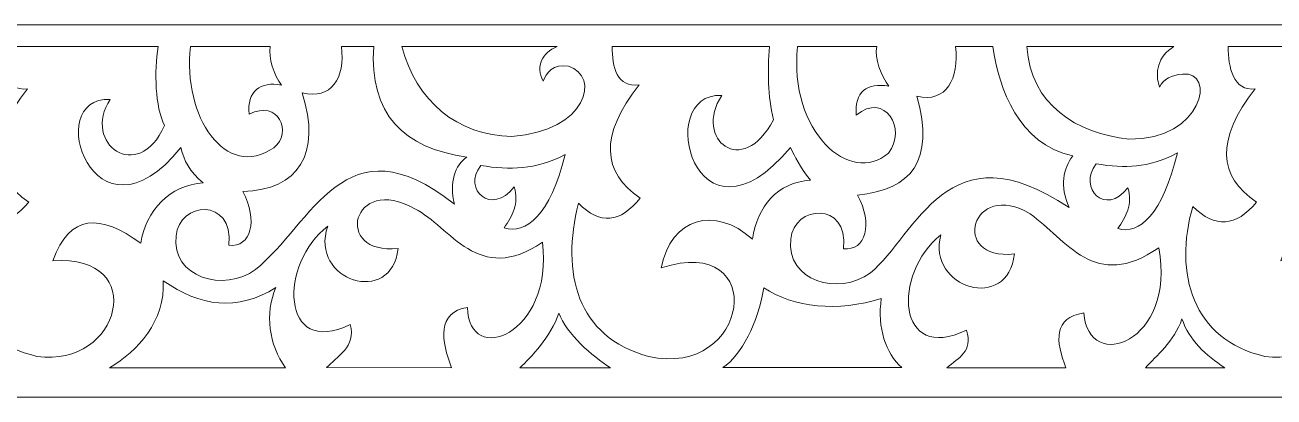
# Model space of a CAD drawing. Header units: centimetres. Extents: x -132 to 132, y -122 to 122.
# Drawn here: x -58.5 to 8.7, y -122.3 to -102.3 of the extents above; entities that cross this region are included whole.
import ezdxf

# ---------------------------------------------------------------- set-up
doc = ezdxf.new("R2010")
doc.units = ezdxf.units.CM
doc.header["$MEASUREMENT"] = 0
doc.layers.add('layer 1', color=7, linetype='Continuous')

msp = doc.modelspace()

# ---------------------------------------------------------------- linework, layer by layer
at = {"layer": 'layer 1', "color": 242, "lineweight": 9}
for points, knots in [([(-111.79012, -122.34314), (-111.79012, -122.34314), (-111.79012, -102.34314), (-111.79012, -102.34314), (-111.79012, -102.34314), (-111.79012, -102.34314), (132.20989, -102.34314), (132.20989, -102.34314), (132.20989, -102.34314), (132.20989, -102.34314), (132.20989, -122.34314), (132.20989, -122.34314), (132.20989, -122.34314), (132.20989, -122.34314), (-111.79012, -122.34314), (-111.79012, -122.34314)], [0, 0, 0, 0, 0.2, 0.2, 0.2, 0.2, 0.4, 0.4, 0.4, 0.4, 0.6, 0.6, 0.6, 0.6, 1, 1, 1, 1]), ([(-61.69986, -112.09669), (-62.75827, -115.69221), (-61.70238, -119.27459), (-57.83021, -120.1573), (-57.83021, -120.1573), (-53.33039, -120.81552), (-51.761, -114.64556), (-56.97405, -115.02066), (-56.97405, -115.02066), (-56.08789, -112.48958), (-54.41275, -112.49448), (-52.24824, -114.07234), (-52.24824, -114.07234), (-51.97346, -112.33015), (-50.68792, -110.93162), (-48.89227, -110.83226), (-48.89227, -110.83226), (-49.61733, -110.2368), (-49.93405, -109.62528), (-50.09078, -108.93567), (-50.09078, -108.93567), (-54.76358, -114.71997), (-57.60787, -106.14316), (-53.89197, -106.34909), (-53.89197, -106.34909), (-55.42824, -108.69513), (-52.41455, -110.94189), (-50.96775, -107.75007), (-50.96775, -107.75007), (-51.48066, -106.73114), (-51.52775, -104.85652), (-51.31015, -103.50172), (-51.31015, -103.50172), (-51.31015, -103.50172), (-59.79926, -103.49678), (-59.79926, -103.49678), (-59.79926, -103.49678), (-59.8038, -104.60918), (-59.52456, -105.92568), (-58.34385, -105.77458), (-58.34385, -105.77458), (-60.48671, -108.50913), (-60.33263, -110.49467), (-58.27536, -111.85961), (-58.27536, -111.85961), (-59.37121, -113.20288), (-60.51271, -113.28189), (-61.69986, -112.09669)], [0, 0, 0, 0, 0.07692308, 0.07692308, 0.07692308, 0.07692308, 0.15384615, 0.15384615, 0.15384615, 0.15384615, 0.23076923, 0.23076923, 0.23076923, 0.23076923, 0.30769231, 0.30769231, 0.30769231, 0.30769231, 0.38461538, 0.38461538, 0.38461538, 0.38461538, 0.46153846, 0.46153846, 0.46153846, 0.46153846, 0.53846154, 0.53846154, 0.53846154, 0.53846154, 0.61538462, 0.61538462, 0.61538462, 0.61538462, 0.69230769, 0.69230769, 0.69230769, 0.69230769, 0.76923077, 0.76923077, 0.76923077, 0.76923077, 0.84615385, 0.84615385, 0.84615385, 0.84615385, 1, 1, 1, 1]), ([(-47.5085, -114.18312), (-47.25739, -111.57565), (-50.19062, -111.8588), (-50.35042, -113.66953), (-50.35042, -113.66953), (-50.61038, -115.91525), (-47.7798, -116.74481), (-46.07042, -115.48687), (-46.07042, -115.48687), (-43.03448, -113.05057), (-41.26057, -107.30061), (-35.3827, -111.97565), (-35.3827, -111.97565), (-35.65662, -110.82665), (-35.3533, -109.87024), (-34.70274, -109.44224), (-34.70274, -109.44224), (-38.09253, -108.98793), (-39.98144, -107.11681), (-39.7189, -103.50185), (-39.7189, -103.50185), (-39.7189, -103.50185), (-41.4523, -103.50444), (-41.4523, -103.50444), (-41.4523, -103.50444), (-41.24687, -105.20326), (-41.98447, -106.38042), (-43.5709, -105.98534), (-43.5709, -105.98534), (-42.50644, -109.3008), (-43.79047, -111.19713), (-46.75522, -111.29908), (-46.75522, -111.29908), (-45.92777, -112.84647), (-46.31582, -114.32142), (-47.5085, -114.18312)], [0, 0, 0, 0, 0.1, 0.1, 0.1, 0.1, 0.2, 0.2, 0.2, 0.2, 0.3, 0.3, 0.3, 0.3, 0.4, 0.4, 0.4, 0.4, 0.5, 0.5, 0.5, 0.5, 0.6, 0.6, 0.6, 0.6, 0.7, 0.7, 0.7, 0.7, 0.8, 0.8, 0.8, 0.8, 1, 1, 1, 1]), ([(-49.57255, -103.49767), (-50.00625, -107.26402), (-47.68222, -110.72528), (-45.09139, -108.94747), (-45.09139, -108.94747), (-44.08935, -108.12678), (-44.81799, -106.3244), (-46.42675, -107.14001), (-46.42675, -107.14001), (-46.53447, -105.91608), (-45.84254, -105.34817), (-44.67195, -105.57947), (-44.67195, -105.57947), (-45.11204, -105.02901), (-45.36645, -104.11472), (-45.29683, -103.50225), (-45.29683, -103.50225), (-45.29683, -103.50225), (-49.57255, -103.49767), (-49.57255, -103.49767)], [0, 0, 0, 0, 0.16666667, 0.16666667, 0.16666667, 0.16666667, 0.33333333, 0.33333333, 0.33333333, 0.33333333, 0.5, 0.5, 0.5, 0.5, 0.66666667, 0.66666667, 0.66666667, 0.66666667, 1, 1, 1, 1]), ([(-38.20253, -103.50568), (-37.45307, -106.39491), (-35.2244, -108.30598), (-32.2814, -108.33031), (-32.2814, -108.33031), (-28.23779, -108.05729), (-27.52278, -105.05283), (-29.24391, -104.56198), (-29.24391, -104.56198), (-30.0393, -104.40696), (-30.46799, -104.92742), (-30.60495, -105.362), (-30.60495, -105.362), (-31.01975, -104.53519), (-30.66365, -103.83872), (-29.85143, -103.50579), (-29.85143, -103.50579), (-29.85143, -103.50579), (-38.20253, -103.50568), (-38.20253, -103.50568)], [0, 0, 0, 0, 0.16666667, 0.16666667, 0.16666667, 0.16666667, 0.33333333, 0.33333333, 0.33333333, 0.33333333, 0.5, 0.5, 0.5, 0.5, 0.66666667, 0.66666667, 0.66666667, 0.66666667, 1, 1, 1, 1]), ([(-28.70876, -111.92385), (-29.64733, -115.67741), (-28.80774, -119.11869), (-24.93557, -120.15943), (-24.93557, -120.15943), (-19.47703, -121.39051), (-18.40738, -113.50794), (-24.25061, -115.39811), (-24.25061, -115.39811), (-23.74109, -112.709), (-21.38115, -112.04228), (-19.3536, -113.85719), (-19.3536, -113.85719), (-19.07882, -112.115), (-18.02296, -110.79306), (-16.22731, -110.6937), (-16.22731, -110.6937), (-16.8428, -109.90806), (-17.0373, -109.45911), (-17.30593, -108.9212), (-17.30593, -108.9212), (-22.40673, -115.06107), (-24.71323, -105.92801), (-20.99733, -106.13393), (-20.99733, -106.13393), (-22.5336, -108.47997), (-19.88293, -110.63274), (-18.22213, -107.44092), (-18.22213, -107.44092), (-18.52592, -106.12033), (-18.54462, -104.8566), (-18.42546, -103.5018), (-18.42546, -103.5018), (-18.42546, -103.5018), (-26.89606, -103.50144), (-26.89606, -103.50144), (-26.89606, -103.50144), (-26.9006, -104.61385), (-26.62992, -105.71052), (-25.44921, -105.55943), (-25.44921, -105.55943), (-27.59207, -108.29397), (-27.43799, -110.27952), (-25.38072, -111.64445), (-25.38072, -111.64445), (-26.47657, -112.98772), (-27.52161, -113.10906), (-28.70876, -111.92385)], [0, 0, 0, 0, 0.07692308, 0.07692308, 0.07692308, 0.07692308, 0.15384615, 0.15384615, 0.15384615, 0.15384615, 0.23076923, 0.23076923, 0.23076923, 0.23076923, 0.30769231, 0.30769231, 0.30769231, 0.30769231, 0.38461538, 0.38461538, 0.38461538, 0.38461538, 0.46153846, 0.46153846, 0.46153846, 0.46153846, 0.53846154, 0.53846154, 0.53846154, 0.53846154, 0.61538462, 0.61538462, 0.61538462, 0.61538462, 0.69230769, 0.69230769, 0.69230769, 0.69230769, 0.76923077, 0.76923077, 0.76923077, 0.76923077, 0.84615385, 0.84615385, 0.84615385, 0.84615385, 1, 1, 1, 1]), ([(-14.44367, -114.36969), (-14.19256, -111.76221), (-17.12579, -112.04536), (-17.28559, -113.85609), (-17.28559, -113.85609), (-17.54555, -116.10181), (-14.71497, -116.93138), (-13.00559, -115.67343), (-13.00559, -115.67343), (-10.50576, -113.59398), (-8.85729, -107.76589), (-2.31787, -112.16221), (-2.31787, -112.16221), (-2.83147, -110.9737), (-2.62882, -110.07952), (-2.12424, -109.38061), (-2.12424, -109.38061), (-5.05179, -108.72876), (-6.06434, -105.81388), (-6.41812, -103.50267), (-6.41812, -103.50267), (-6.41812, -103.50267), (-8.42599, -103.50324), (-8.42599, -103.50324), (-8.42599, -103.50324), (-8.22056, -105.20206), (-8.91964, -106.56698), (-10.50607, -106.17191), (-10.50607, -106.17191), (-9.53577, -109.66515), (-10.81124, -111.20591), (-13.69039, -111.48565), (-13.69039, -111.48565), (-12.86294, -113.03304), (-13.25099, -114.50798), (-14.44367, -114.36969)], [0, 0, 0, 0, 0.1, 0.1, 0.1, 0.1, 0.2, 0.2, 0.2, 0.2, 0.3, 0.3, 0.3, 0.3, 0.4, 0.4, 0.4, 0.4, 0.5, 0.5, 0.5, 0.5, 0.6, 0.6, 0.6, 0.6, 0.7, 0.7, 0.7, 0.7, 0.8, 0.8, 0.8, 0.8, 1, 1, 1, 1]), ([(-16.91751, -103.5018), (-17.41969, -108.0583), (-14.08222, -111.02888), (-12.03923, -109.23132), (-12.03923, -109.23132), (-11.00557, -107.96151), (-12.24096, -105.89137), (-13.76743, -107.1991), (-13.76743, -107.1991), (-13.87515, -105.97517), (-13.18322, -105.40726), (-12.01263, -105.63856), (-12.01263, -105.63856), (-12.40992, -105.10641), (-12.81413, -104.1097), (-12.65891, -103.49723), (-12.65891, -103.49723), (-12.65891, -103.49723), (-16.91751, -103.5018), (-16.91751, -103.5018)], [0, 0, 0, 0, 0.16666667, 0.16666667, 0.16666667, 0.16666667, 0.33333333, 0.33333333, 0.33333333, 0.33333333, 0.5, 0.5, 0.5, 0.5, 0.66666667, 0.66666667, 0.66666667, 0.66666667, 1, 1, 1, 1]), ([(-4.58385, -103.50359), (-4.39935, -106.62986), (-1.90293, -108.18228), (0.90311, -108.48316), (0.90311, -108.48316), (4.91248, -108.52619), (5.59456, -104.78623), (3.78783, -104.98675), (3.78783, -104.98675), (3.18932, -105.03915), (2.76919, -105.24355), (2.54663, -105.67813), (2.54663, -105.67813), (2.28591, -104.93033), (2.44075, -104.00925), (3.32145, -103.49853), (3.32145, -103.49853), (3.32145, -103.49853), (-4.58385, -103.50359), (-4.58385, -103.50359)], [0, 0, 0, 0, 0.16666667, 0.16666667, 0.16666667, 0.16666667, 0.33333333, 0.33333333, 0.33333333, 0.33333333, 0.5, 0.5, 0.5, 0.5, 0.66666667, 0.66666667, 0.66666667, 0.66666667, 1, 1, 1, 1]), ([(4.34014, -112.09669), (3.28173, -115.69221), (4.33762, -119.27459), (8.20979, -120.1573), (8.20979, -120.1573), (12.70961, -120.81552), (14.279, -114.64556), (9.06595, -115.02066), (9.06595, -115.02066), (9.95211, -112.48958), (11.62725, -112.49448), (13.79176, -114.07234), (13.79176, -114.07234), (14.06654, -112.33015), (15.35208, -110.93162), (17.14773, -110.83226), (17.14773, -110.83226), (16.42267, -110.2368), (16.10595, -109.62528), (15.94922, -108.93567), (15.94922, -108.93567), (11.27642, -114.71997), (8.43213, -106.14316), (12.14803, -106.34909), (12.14803, -106.34909), (10.61176, -108.69513), (13.62545, -110.94189), (15.07225, -107.75007), (15.07225, -107.75007), (14.55934, -106.73114), (14.61069, -104.85652), (14.75981, -103.50172), (14.75981, -103.50172), (14.75981, -103.50172), (6.24074, -103.50136), (6.24074, -103.50136), (6.24074, -103.50136), (6.2362, -104.61376), (6.51544, -105.92568), (7.69615, -105.77458), (7.69615, -105.77458), (5.55329, -108.50913), (5.70737, -110.49467), (7.76464, -111.85961), (7.76464, -111.85961), (6.66879, -113.20288), (5.52729, -113.28189), (4.34014, -112.09669)], [0, 0, 0, 0, 0.07692308, 0.07692308, 0.07692308, 0.07692308, 0.15384615, 0.15384615, 0.15384615, 0.15384615, 0.23076923, 0.23076923, 0.23076923, 0.23076923, 0.30769231, 0.30769231, 0.30769231, 0.30769231, 0.38461538, 0.38461538, 0.38461538, 0.38461538, 0.46153846, 0.46153846, 0.46153846, 0.46153846, 0.53846154, 0.53846154, 0.53846154, 0.53846154, 0.61538462, 0.61538462, 0.61538462, 0.61538462, 0.69230769, 0.69230769, 0.69230769, 0.69230769, 0.76923077, 0.76923077, 0.76923077, 0.76923077, 0.84615385, 0.84615385, 0.84615385, 0.84615385, 1, 1, 1, 1]), ([(-32.16287, -111.05107), (-31.88324, -111.93998), (-32.27129, -112.63136), (-32.71071, -113.24373), (-32.71071, -113.24373), (-31.54656, -113.61945), (-30.21276, -112.57227), (-29.42523, -109.31332), (-29.42523, -109.31332), (-31.06306, -110.14057), (-32.35938, -110.14731), (-33.96489, -109.89693), (-33.96489, -109.89693), (-34.96092, -111.21099), (-33.36999, -112.61524), (-32.16287, -111.05107)], [0, 0, 0, 0, 0.2, 0.2, 0.2, 0.2, 0.4, 0.4, 0.4, 0.4, 0.6, 0.6, 0.6, 0.6, 1, 1, 1, 1]), ([(0.84562, -111.09161), (1.12525, -111.98053), (0.7372, -112.67191), (0.29778, -113.28427), (0.29778, -113.28427), (1.46193, -113.66), (2.72025, -112.48384), (3.50778, -109.22489), (3.50778, -109.22489), (1.86995, -110.05214), (0.73913, -110.05801), (-0.86638, -109.80762), (-0.86638, -109.80762), (-1.86241, -111.12168), (-0.3615, -112.65579), (0.84562, -111.09161)], [0, 0, 0, 0, 0.2, 0.2, 0.2, 0.2, 0.4, 0.4, 0.4, 0.4, 0.6, 0.6, 0.6, 0.6, 1, 1, 1, 1]), ([(-40.97967, -118.45348), (-40.63156, -119.63502), (-41.74807, -120.2086), (-42.25511, -120.76353), (-42.25511, -120.76353), (-42.25511, -120.76353), (-35.52695, -120.771), (-35.52695, -120.771), (-35.52695, -120.771), (-36.09843, -119.35076), (-36.3091, -117.7579), (-34.67951, -117.53041), (-34.67951, -117.53041), (-34.61626, -120.75183), (-30.04881, -118.9962), (-30.63919, -114.02273), (-30.63919, -114.02273), (-34.09092, -116.38618), (-35.61967, -113.1722), (-37.50155, -112.22636), (-37.50155, -112.22636), (-40.8923, -110.29393), (-41.92774, -114.74263), (-38.41167, -114.35504), (-38.41167, -114.35504), (-38.73129, -117.50662), (-43.21566, -116.09861), (-42.18843, -113.15643), (-42.18843, -113.15643), (-44.80778, -115.13798), (-44.76888, -120.27503), (-40.97967, -118.45348)], [0, 0, 0, 0, 0.11111111, 0.11111111, 0.11111111, 0.11111111, 0.22222222, 0.22222222, 0.22222222, 0.22222222, 0.33333333, 0.33333333, 0.33333333, 0.33333333, 0.44444444, 0.44444444, 0.44444444, 0.44444444, 0.55555556, 0.55555556, 0.55555556, 0.55555556, 0.66666667, 0.66666667, 0.66666667, 0.66666667, 0.77777778, 0.77777778, 0.77777778, 0.77777778, 1, 1, 1, 1]), ([(-7.82809, -118.74893), (-7.47998, -119.93047), (-8.25148, -120.2114), (-8.88953, -120.77298), (-8.88953, -120.77298), (-8.88953, -120.77298), (-2.48558, -120.77312), (-2.48558, -120.77312), (-2.48558, -120.77312), (-3.05706, -119.35288), (-3.15752, -118.05335), (-1.52793, -117.82586), (-1.52793, -117.82586), (-1.28397, -121.11054), (3.45541, -119.41514), (2.51239, -114.31818), (2.51239, -114.31818), (-0.93444, -116.71202), (-2.46544, -113.8772), (-4.40262, -112.5008), (-4.40262, -112.5008), (-7.55369, -110.58683), (-8.77616, -115.03808), (-5.26009, -114.65049), (-5.26009, -114.65049), (-5.57971, -117.80207), (-9.97586, -116.51269), (-9.22255, -113.6259), (-9.22255, -113.6259), (-11.82478, -115.73667), (-11.6173, -120.57048), (-7.82809, -118.74893)], [0, 0, 0, 0, 0.11111111, 0.11111111, 0.11111111, 0.11111111, 0.22222222, 0.22222222, 0.22222222, 0.22222222, 0.33333333, 0.33333333, 0.33333333, 0.33333333, 0.44444444, 0.44444444, 0.44444444, 0.44444444, 0.55555556, 0.55555556, 0.55555556, 0.55555556, 0.66666667, 0.66666667, 0.66666667, 0.66666667, 0.77777778, 0.77777778, 0.77777778, 0.77777778, 1, 1, 1, 1]), ([(-53.93055, -120.76781), (-53.93055, -120.76781), (-44.47175, -120.7689), (-44.47175, -120.7689), (-44.47175, -120.7689), (-45.34699, -119.53295), (-45.59671, -117.85563), (-44.97679, -116.45965), (-44.97679, -116.45965), (-47.05259, -117.75351), (-49.07561, -117.47969), (-51.03727, -116.09042), (-51.03727, -116.09042), (-50.94026, -118.25967), (-52.38405, -119.87861), (-53.93055, -120.76781)], [0, 0, 0, 0, 0.2, 0.2, 0.2, 0.2, 0.4, 0.4, 0.4, 0.4, 0.6, 0.6, 0.6, 0.6, 1, 1, 1, 1]), ([(-20.94071, -120.76353), (-20.94071, -120.76353), (-11.31974, -120.761), (-11.31974, -120.761), (-11.31974, -120.761), (-12.18398, -119.99285), (-12.64352, -118.63486), (-12.41736, -117.03982), (-12.41736, -117.03982), (-14.73284, -117.79831), (-17.16485, -117.53791), (-18.7353, -116.46811), (-18.7353, -116.46811), (-19.05773, -118.38219), (-19.9386, -120.08364), (-20.94071, -120.76353)], [0, 0, 0, 0, 0.2, 0.2, 0.2, 0.2, 0.4, 0.4, 0.4, 0.4, 0.6, 0.6, 0.6, 0.6, 1, 1, 1, 1]), ([(-31.86151, -120.77043), (-31.86151, -120.77043), (-26.98578, -120.77178), (-26.98578, -120.77178), (-26.98578, -120.77178), (-27.97609, -120.15019), (-29.35035, -118.94299), (-29.75552, -117.82747), (-29.75552, -117.82747), (-30.1978, -119.123), (-31.25961, -120.21508), (-31.86151, -120.77043)], [0, 0, 0, 0, 0.25, 0.25, 0.25, 0.25, 0.5, 0.5, 0.5, 0.5, 1, 1, 1, 1]), ([(1.78656, -120.76779), (1.78656, -120.76779), (6.05849, -120.76779), (6.05849, -120.76779), (6.05849, -120.76779), (5.03394, -120.10928), (4.11795, -119.25971), (3.75558, -118.13956), (3.75558, -118.13956), (3.3133, -119.37972), (2.37141, -120.13059), (1.78656, -120.76779)], [0, 0, 0, 0, 0.25, 0.25, 0.25, 0.25, 0.5, 0.5, 0.5, 0.5, 1, 1, 1, 1])]:
    msp.add_open_spline(points, degree=3, knots=knots, dxfattribs=at)

doc.saveas('drawing.dxf')
